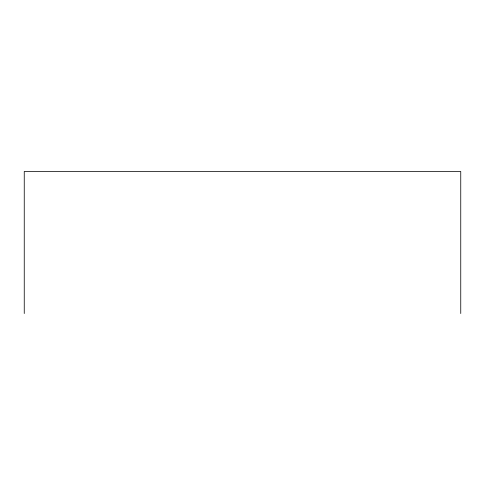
<?xml version="1.0" encoding="UTF-8"?>
<svg xmlns="http://www.w3.org/2000/svg" width="485" height="485" viewBox="0 0 485 485"><rect width="100%" height="100%" fill="white"/><g stroke="black" fill="none" stroke-linecap="round" stroke-linejoin="round"><path stroke-width="0.73" d="M460.75 313.528L460.75 171.472L24.25 171.472L24.25 313.528"/></g></svg>
